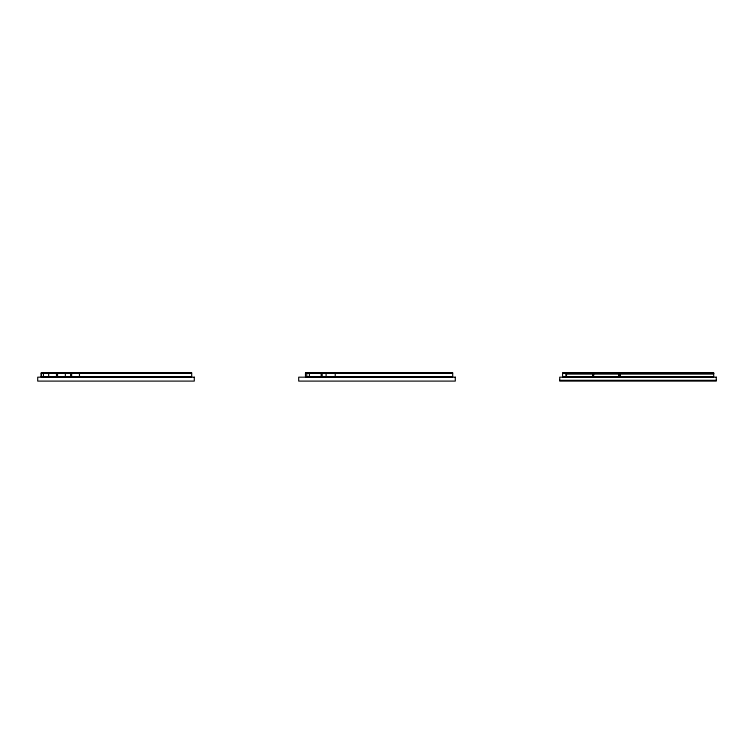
<?xml version="1.0" encoding="UTF-8"?>
<svg xmlns="http://www.w3.org/2000/svg" width="754" height="754" viewBox="0 0 754 754"><rect width="100%" height="100%" fill="white"/><g stroke="black" fill="none" stroke-linecap="round" stroke-linejoin="round"><path stroke-width="1.13" d="M56.493 373.004L56.493 376.925L41.225 376.925L41.225 373.004L191.686 372.957L191.686 376.925L71.63 376.925L71.63 373.004M309.14 376.925L305.483 376.925L305.483 373.004L452.692 372.957L452.692 376.925L326.105 376.925L326.105 373.004M593.106 376.925L593.106 373.786L619.204 373.786L619.204 376.925L562.569 376.925L562.569 373.004L713.689 372.957L713.689 376.925L620.25 376.925L620.25 373.786L713.689 373.786M41.225 373.004L191.686 373.004M305.483 373.004L452.692 373.004M562.569 373.004L713.689 373.004M565.962 373.739L592.587 373.739M593.106 373.739L619.204 373.739M620.25 373.739L713.689 373.739M325.719 376.925L322.194 376.925L322.194 373.004M559.704 380.318L716.3 380.318M619.731 373.004L619.731 376.925M618.685 373.004L618.685 376.925M593.634 373.786L593.634 376.925M592.587 376.925L592.587 373.786L565.962 373.786L565.962 376.925M566.49 373.786L566.49 376.925M335.238 373.004L335.238 376.925M321.147 373.004L321.147 376.925L309.404 376.925L309.404 373.004M306.793 373.004L306.793 376.925M79.462 373.004L79.462 376.925M70.584 373.004L70.584 376.925L57.54 376.925L57.54 373.004M65.362 373.004L65.362 376.925M48.661 373.004L48.661 376.925M43.44 373.004L43.44 376.925M41.357 373.004L41.357 376.925M194.296 377.179L37.7 377.179L37.7 381.1L194.296 381.1L194.296 377.179M455.303 377.179L298.697 377.179L298.697 381.1L455.303 381.1L455.303 377.179M716.3 377.179L559.704 377.179L559.704 381.1L716.3 381.1L716.3 377.179"/></g></svg>
